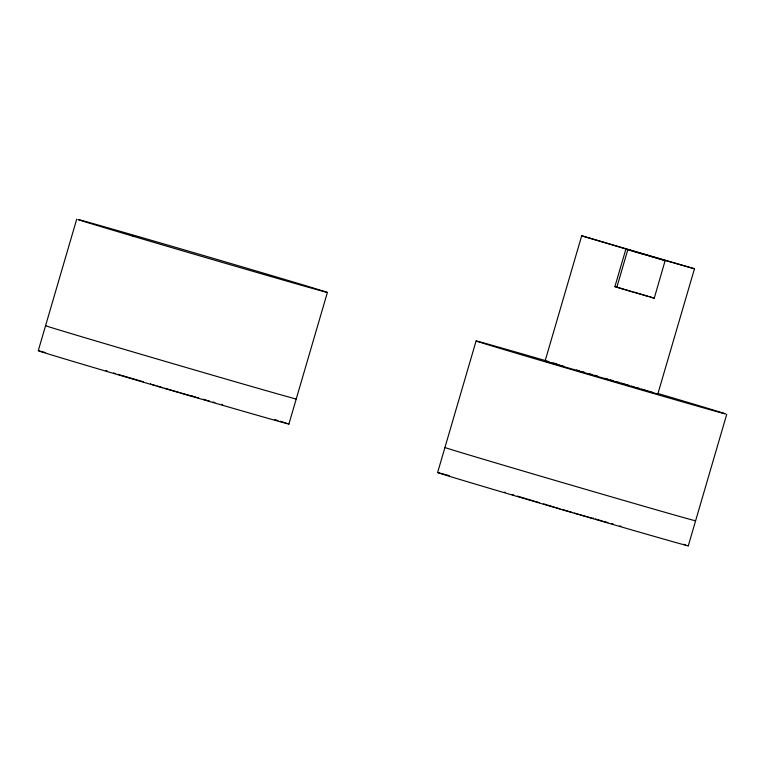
<?xml version="1.0" encoding="UTF-8"?>
<svg xmlns="http://www.w3.org/2000/svg" width="765" height="765" viewBox="0 0 765 765"><rect width="100%" height="100%" fill="white"/><g stroke="black" fill="none" stroke-linecap="round" stroke-linejoin="round"><path stroke-width="1.15" d="M38.25 350.743L76.73 219.134M150.648 383.609L150.858 384.107M288.902 424.059L327.391 292.45M437.609 472.55L476.098 340.941M545.053 361.128L581.696 235.792L694.467 268.764L657.795 394.08L545.053 361.128L548.534 362.027M550.217 505.914L550.006 505.416M632.569 291.962L614.907 286.617L625.904 249.017L581.696 235.792M616.829 287.267L627.826 249.667L625.904 249.017L665.282 260.607L643.834 254.267M625.129 289.619L654.257 298.207L665.148 260.559M593.544 518.115L592.225 518.221M688.27 545.866L726.75 414.257M657.718 394.08L656.561 393.659M694.467 268.764L663.226 259.909M221.554 404.427L222.386 404.647M619.736 525.918L620.912 526.234M192.866 396.413L180.865 392.971M551.737 362.926L563.968 366.406M591.345 517.972L587.463 516.872M213.177 402.084L214.841 402.562M611.704 523.662L613.367 524.13M207.497 400.468L209.543 401.051M607.879 522.572L603.623 521.357M203.165 399.225L206.474 400.181M585.818 516.394L580.224 514.778M602.524 521.032L595.304 518.957M650.097 296.887L654.152 298.159M576.408 370.002L579.401 370.862M192.111 396.041L195.945 397.15M196.863 397.408L198.718 397.943M633.965 292.201L642.629 294.716M643.394 294.946L647.907 296.256M589.538 373.817L592.531 374.687M581.429 371.455L584.46 372.335M178.895 392.397L164.676 388.238M574.333 513.066L578.254 514.204M643.566 254.363L627.826 249.667M614.907 286.617L624.326 289.38M604.838 378.283L608.06 379.22M610.202 379.851L613.453 380.807M594.539 375.271L597.57 376.16M572.373 512.493L561.988 509.442M621.017 383.036L629.337 385.484M615.624 381.448L618.856 382.395M143.237 381.764L136.983 379.918M535.309 501.429L539.43 502.643M543.647 503.886L546.86 504.833M631.364 386.086L634.223 386.937M135.95 379.622L129.103 377.594M162.629 387.635L157.083 385.99M128.147 377.308L121.186 375.242M526.607 498.856L517.446 496.122M527.506 499.115L534.314 501.132M560.018 508.859L556.442 507.797M641.539 389.108L647.984 391.039M636.136 387.501L639.444 388.486M118.087 374.315L120.153 374.926M155.544 385.531L152.111 384.499M554.902 507.338L550.743 506.086M648.969 391.336L650.939 391.929M113.622 372.976L115.286 373.473M512.158 494.534L513.812 495.031M651.742 392.168L653.348 392.665M106.019 370.652L107.234 371.035M504.47 492.172L505.378 492.459M221.773 404.341L222.672 404.637M547.922 505.149L549.892 505.808M287.984 423.686A130.585 0.689 16.3 0 1 150.609 384.317A130.585 0.689 16.3 0 1 44.992 352.493M274.769 419.583A130.585 0.689 16.3 0 1 277.982 420.559M280.105 421.209A130.585 0.689 16.3 0 1 286.1 423.074M295.309 398.622A130.585 0.689 16.3 0 1 174.783 364.178A130.585 0.689 16.3 0 1 45.795 325.699M687.343 545.493A130.585 0.689 16.3 0 1 560.812 509.299A130.585 0.689 16.3 0 1 439.129 472.894M439.827 473.076A130.585 0.689 16.3 0 1 449.342 475.687M683.585 544.298A130.585 0.689 16.3 0 1 685.459 544.881M694.668 520.43A130.585 0.689 16.3 0 1 574.142 485.985A130.585 0.689 16.3 0 1 445.154 447.515M657.843 393.468A130.585 0.689 16.3 0 1 697.986 406.292A130.585 0.689 16.3 0 1 502.022 348.974A130.585 0.689 16.3 0 1 549.107 361.654M553.583 362.954A130.585 0.689 16.3 0 1 556.939 363.93M132.938 236.175A130.585 0.689 16.3 0 0 327.171 292.421A130.585 0.689 16.3 0 0 146.077 238.785A130.585 0.689 16.3 0 0 132.938 236.175"/></g></svg>
